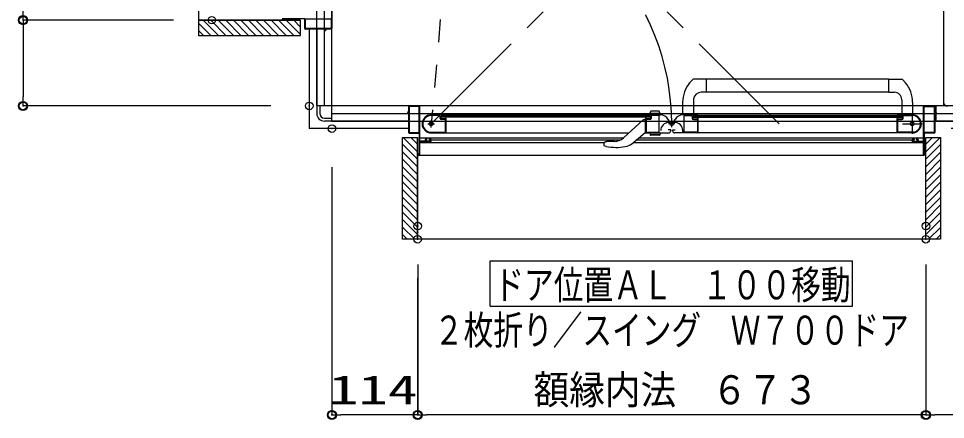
# Model space of a CAD drawing. Units: millimetres on the paper. Extents: x -305 to 305, y -152 to 152.
# Drawn here: x -58.2 to 3.2, y 4.3 to 30.9 of the extents above; entities that cross this region are included whole.
import ezdxf
from ezdxf.enums import TextEntityAlignment as Align

# ---------------------------------------------------------------- set-up
doc = ezdxf.new("R2010")
doc.units = ezdxf.units.MM
doc.header["$PDMODE"] = 32
doc.header["$PDSIZE"] = 0.5
doc.linetypes.add('USER1', pattern=[12, 7.5, -1.5, 1.5, -1.5])
doc.linetypes.add('USER2', pattern=[15, 7.5, -1.5, 1.5, -1.5, 1.5, -1.5])
for name, color, linetype, lineweight in [('0-0_0', 7, 'Continuous', 25), ('0-1_VIEW0001', 7, 'Continuous', 25), ('0-2_DEFPOINTS', 7, 'Continuous', 25)]:
    doc.layers.add(name, color=color, linetype=linetype, lineweight=lineweight)
doc.styles.add('ＭＳ ゴシック', font='')
doc.styles.get('ＭＳ ゴシック').set_extended_font_data('MS Gothic')

# ---------------------------------------------------------------- blocks, each defined once
blk = doc.blocks.new('_ORIGIN')
at = {"layer": '0-0_0'}
blk.add_line((0, 0), (-1, 0), dxfattribs=at)
blk.add_circle((0, 0), 0.5, dxfattribs=at)

msp = doc.modelspace()

# ---------------------------------------------------------------- linework, layer by layer
at = {"layer": '0-1_VIEW0001'}
for p, q in [((-37.434, 24.073), (-37.434, 81.073)), ((-38.434, 25.073), (-38.434, 80.073)), ((-37.934, 25.073), (-37.934, 80.073)), ((3.066, 80.073), (3.066, 25.073)), ((3.066, 79.823), (3.066, 25.322)), ((-46.259, 70.347), (-46.259, 29.748)), ((-37.434, 50.798), (-37.434, 30.198)), ((-47.923, 30.754), (-57.881, 30.754)), ((-47.923, 30.754), (-57.881, 30.754)), ((-46.259, 30.748), (-39.509, 30.748)), ((-45.949, 30.748), (-44.949, 29.748)), ((-45.454, 30.748), (-44.454, 29.748)), ((-44.959, 30.748), (-43.959, 29.748)), ((-44.459, 30.748), (-43.459, 29.748)), ((-43.959, 30.748), (-42.959, 29.748)), ((-43.459, 30.748), (-42.459, 29.748)), ((-42.959, 30.748), (-41.959, 29.748)), ((-42.459, 30.748), (-41.459, 29.748)), ((-41.959, 30.748), (-40.959, 29.748)), ((-41.459, 30.748), (-40.459, 29.748)), ((-40.959, 30.748), (-39.959, 29.748)), ((-40.684, 30.763), (-40.684, 30.883)), ((-40.634, 30.833), (-40.634, 30.763)), ((-39.249, 30.848), (-40.619, 30.848)), ((-40.459, 30.748), (-39.509, 29.798)), ((-39.959, 30.748), (-39.509, 30.298)), ((-39.234, 30.198), (-39.234, 30.833)), ((-39.189, 30.208), (-39.189, 30.833)), ((-39.174, 30.848), (-37.494, 30.848)), ((-37.479, 30.833), (-37.479, 30.208)), ((-57.881, 30.154), (-57.881, 25.674)), ((-46.259, 30.563), (-45.444, 29.748)), ((-37.889, 30.148), (-39.184, 30.148)), ((-37.494, 30.193), (-39.174, 30.193)), ((-38.434, 30.148), (-38.434, 25.073)), ((-37.874, 30.083), (-37.874, 30.133)), ((-37.844, 30.073), (-37.864, 30.073)), ((-37.834, 30.133), (-37.834, 30.083)), ((-37.484, 30.148), (-37.819, 30.148)), ((-46.259, 30.068), (-45.939, 29.748)), ((-13.746, 26.613), (-13.563, 26.811)), ((-0.56, 26.838), (-13.495, 26.838)), ((-12.633, 25.983), (-12.633, 26.838)), ((-0.56, 25.983), (-0.56, 26.838)), ((-0.56, 26.838), (0.301, 26.838)), ((0.554, 26.612), (0.37, 26.811)), ((-12.633, 25.983), (-12.988, 25.983)), ((-0.56, 25.988), (-12.633, 25.988)), ((-0.56, 25.983), (-0.205, 25.983)), ((-14.209, 25.316), (-14.212, 24.498)), ((-13.484, 25.552), (-13.483, 24.498)), ((0.295, 25.483), (0.295, 24.488)), ((1.016, 25.316), (1.019, 24.498)), ((-41.474, 25.074), (-57.881, 25.074)), ((42.016, 25.073), (-38.434, 25.073)), ((-38.034, 25.073), (-38.434, 25.073)), ((-38.434, 25.073), (-38.434, 24.573)), ((-38.234, 25.073), (-38.234, 24.573)), ((-37.434, 24.573), (42.566, 24.573)), ((-32.434, 24.663), (-32.434, 24.643)), ((-32.374, 24.673), (-32.424, 24.673)), ((-32.424, 24.633), (-32.374, 24.633)), ((-32.359, 25.023), (-32.359, 24.688)), ((-32.359, 24.618), (-32.359, 23.323)), ((-32.314, 25.013), (-32.314, 23.333)), ((-14.21, 25.073), (-32.309, 25.073)), ((-31.674, 25.028), (-32.299, 25.028)), ((-31.659, 23.333), (-31.659, 25.013)), ((-31.609, 22.753), (-31.609, 25.048)), ((-16.385, 24.488), (-16.333, 24.683)), ((-16.358, 24.588), (-15.711, 24.588)), ((-15.809, 24.738), (-16.26, 24.738)), ((-15.685, 24.488), (-15.737, 24.683)), ((0.291, 25.073), (-13.484, 25.073)), ((2.443, 25.073), (1.017, 25.073)), ((1.741, 22.753), (1.741, 25.048)), ((1.791, 23.333), (1.791, 25.013)), ((1.806, 25.028), (2.431, 25.028)), ((2.446, 25.013), (2.446, 23.333)), ((2.491, 25.023), (2.491, 24.688)), ((2.491, 24.618), (2.491, 23.323)), ((2.506, 24.673), (2.556, 24.673)), ((2.556, 24.633), (2.506, 24.633)), ((2.566, 24.073), (2.566, 25.073)), ((2.566, 24.663), (2.566, 24.643)), ((-37.934, 24.273), (-37.434, 24.273)), ((-37.434, 24.073), (-37.934, 24.073)), ((-37.434, 24.073), (-37.434, 24.473)), ((-37.434, 24.073), (42.566, 24.073)), ((-32.359, 24.073), (-37.434, 24.073)), ((-29.874, 24.488), (-30.859, 24.488)), ((-30.329, 24.443), (-30.859, 24.443)), ((-30.254, 24.253), (-30.254, 24.368)), ((-30.209, 24.273), (-30.209, 24.398)), ((-16.359, 24.423), (-30.184, 24.423)), ((-30.184, 24.323), (-30.184, 24.423)), ((-16.359, 24.323), (-30.184, 24.323)), ((-29.919, 24.178), (-30.179, 24.178)), ((-29.934, 24.223), (-30.159, 24.223)), ((-29.909, 23.348), (-29.909, 24.168)), ((-29.888, 24.263), (-29.894, 24.263)), ((-29.88, 24.425), (-29.866, 24.434)), ((-29.866, 24.252), (-29.88, 24.261)), ((-16.684, 24.473), (-29.859, 24.473)), ((-29.859, 24.447), (-29.859, 24.473)), ((-29.859, 23.298), (-29.859, 24.24)), ((-16.846, 24.134), (-18.134, 22.956)), ((-16.684, 24.163), (-16.775, 24.163)), ((-16.684, 24.473), (-16.684, 24.447)), ((-16.684, 24.24), (-16.684, 23.298)), ((-16.677, 24.434), (-16.663, 24.425)), ((-16.663, 24.261), (-16.677, 24.252)), ((-16.669, 24.488), (-15.683, 24.488)), ((-16.649, 24.263), (-16.655, 24.263)), ((-16.634, 24.163), (-16.634, 23.348)), ((-16.369, 24.178), (-16.619, 24.178)), ((-16.384, 24.223), (-16.609, 24.223)), ((-16.359, 24.423), (-16.359, 24.323)), ((-16.334, 24.398), (-16.334, 24.273)), ((-16.294, 24.368), (-16.294, 24.253)), ((-15.769, 24.443), (-16.219, 24.443)), ((-15.754, 23.348), (-15.754, 24.428)), ((-15.088, 24.058), (-15.163, 24.188)), ((-14.744, 23.982), (-15.124, 23.982)), ((-14.78, 24.058), (-14.705, 24.188)), ((-13.199, 24.488), (-14.185, 24.488)), ((-14.114, 23.348), (-14.114, 24.428)), ((-14.099, 24.443), (-13.649, 24.443)), ((-13.574, 24.368), (-13.574, 24.253)), ((-13.534, 24.398), (-13.534, 24.273)), ((-13.509, 24.423), (-13.509, 24.323)), ((-13.509, 24.423), (0.316, 24.423)), ((-13.509, 24.323), (0.316, 24.323)), ((-13.499, 24.178), (-13.249, 24.178)), ((-13.484, 24.223), (-13.259, 24.223)), ((-13.234, 24.163), (-13.234, 23.348)), ((-13.219, 24.263), (-13.213, 24.263)), ((-13.191, 24.434), (-13.205, 24.425)), ((-13.205, 24.261), (-13.191, 24.252)), ((-13.184, 24.473), (-0.009, 24.473)), ((-13.184, 24.473), (-13.184, 24.447)), ((-13.184, 23.288), (-13.184, 24.24)), ((-0.009, 24.447), (-0.009, 24.473)), ((-0.009, 23.298), (-0.009, 24.24)), ((0.012, 24.425), (-0.002, 24.434)), ((-0.002, 24.252), (0.012, 24.261)), ((0.006, 24.488), (0.991, 24.488)), ((0.02, 24.263), (0.026, 24.263)), ((0.041, 23.348), (0.041, 24.168)), ((0.051, 24.178), (0.311, 24.178)), ((0.066, 24.223), (0.291, 24.223)), ((0.316, 24.323), (0.316, 24.423)), ((0.341, 24.273), (0.341, 24.398)), ((0.386, 24.253), (0.386, 24.368)), ((0.461, 24.443), (0.991, 24.443)), ((42.566, 24.073), (2.491, 24.073)), ((-30.933, 23.338), (-29.919, 23.338)), ((-16.624, 23.338), (-15.764, 23.338)), ((-15.019, 23.493), (-15.169, 23.493)), ((-14.994, 23.438), (-14.994, 23.468)), ((-14.874, 23.438), (-14.874, 23.468)), ((-14.849, 23.493), (-14.699, 23.493)), ((-14.204, 23.362), (-14.204, 23.442)), ((-13.244, 23.338), (-14.104, 23.338)), ((1.065, 23.338), (0.051, 23.338)), ((-31.759, 22.048), (-32.709, 22.998)), ((-32.309, 23.273), (-31.674, 23.273)), ((-32.299, 23.318), (-31.674, 23.318)), ((-31.759, 22.548), (-32.209, 22.998)), ((-31.759, 16.248), (-31.759, 22.998)), ((-31.659, 23.258), (-31.659, 21.888)), ((-31.609, 22.967), (-18.122, 22.967)), ((-31.274, 22.738), (-31.594, 22.738)), ((-31.259, 22.838), (-31.259, 22.753)), ((-31.214, 22.753), (-31.214, 22.823)), ((-31.154, 22.888), (-31.209, 22.888)), ((-31.199, 22.838), (-31.154, 22.838)), ((-30.929, 22.738), (-31.199, 22.738)), ((-31.139, 22.853), (-31.139, 22.873)), ((-30.989, 22.873), (-30.989, 22.853)), ((-30.909, 22.888), (-30.974, 22.888)), ((-30.974, 22.838), (-30.929, 22.838)), ((-30.914, 22.823), (-30.914, 22.753)), ((-30.859, 23.288), (-17.771, 23.288)), ((-30.859, 22.738), (-30.859, 22.838)), ((-30.859, 22.827), (-18.319, 22.827)), ((-18.718, 22.729), (-19.237, 22.729)), ((-17.579, 22.575), (-16.684, 23.313)), ((-17.274, 22.827), (0.991, 22.827)), ((-17.104, 22.967), (1.741, 22.967)), ((-16.714, 23.288), (-15.144, 23.288)), ((-16.385, 23.288), (-16.351, 23.164)), ((-16.358, 23.188), (-15.711, 23.188)), ((-15.752, 23.138), (-16.318, 23.138)), ((-13.153, 23.288), (-14.724, 23.288)), ((0.991, 23.288), (-13.184, 23.288)), ((0.991, 22.738), (0.991, 22.838)), ((1.041, 22.888), (1.106, 22.888)), ((1.046, 22.823), (1.046, 22.753)), ((1.106, 22.838), (1.061, 22.838)), ((1.061, 22.738), (1.331, 22.738)), ((1.121, 22.873), (1.121, 22.853)), ((1.271, 22.853), (1.271, 22.873)), ((1.286, 22.888), (1.341, 22.888)), ((1.331, 22.838), (1.286, 22.838)), ((1.346, 22.753), (1.346, 22.823)), ((1.391, 22.838), (1.391, 22.753)), ((1.406, 22.738), (1.726, 22.738)), ((1.791, 23.258), (1.791, 21.888)), ((2.431, 23.318), (1.806, 23.318)), ((2.441, 23.273), (1.806, 23.273)), ((1.891, 22.548), (2.341, 22.998)), ((1.891, 22.048), (2.841, 22.998)), ((1.891, 22.998), (2.891, 22.998)), ((1.891, 16.248), (1.891, 22.998)), ((2.891, 16.248), (2.891, 22.998)), ((-31.759, 21.548), (-32.759, 22.548)), ((-31.609, 21.838), (-31.609, 22.673)), ((-31.609, 22.65), (-19.434, 22.65)), ((-31.594, 22.688), (-30.909, 22.688)), ((-19.434, 22.591), (-19.434, 22.509)), ((-19.421, 22.467), (-19.421, 22.467)), ((-19.421, 22.467), (-19.386, 22.439)), ((-19.399, 22.668), (-19.401, 22.666)), ((-19.271, 22.395), (-19.386, 22.439)), ((-17.489, 22.65), (1.741, 22.65)), ((1.726, 22.688), (1.041, 22.688)), ((1.741, 21.838), (1.741, 22.673)), ((1.891, 21.548), (2.891, 22.548)), ((-31.759, 21.048), (-32.759, 22.048)), ((-31.759, 20.548), (-32.759, 21.548)), ((-31.674, 21.873), (-31.744, 21.873)), ((-31.744, 21.823), (-31.624, 21.823)), ((-31.609, 21.823), (1.741, 21.823)), ((1.876, 21.823), (1.756, 21.823)), ((1.806, 21.873), (1.876, 21.873)), ((1.891, 21.048), (2.891, 22.048)), ((1.891, 20.548), (2.891, 21.548)), ((-37.434, 21.033), (-37.434, 4.625)), ((-31.759, 20.048), (-32.759, 21.048)), ((1.891, 20.048), (2.891, 21.048)), ((-31.759, 19.548), (-32.759, 20.548)), ((1.891, 19.548), (2.891, 20.548)), ((-31.759, 19.048), (-32.759, 20.048)), ((1.891, 19.048), (2.891, 20.048)), ((-31.759, 18.548), (-32.759, 19.548)), ((-31.759, 18.048), (-32.759, 19.048)), ((1.891, 18.548), (2.891, 19.548)), ((1.891, 18.048), (2.891, 19.048)), ((-31.759, 17.548), (-32.759, 18.548)), ((1.891, 17.548), (2.891, 18.548)), ((-31.759, 17.053), (-32.759, 18.053)), ((1.891, 17.053), (2.891, 18.053)), ((-31.759, 16.558), (-32.759, 17.558)), ((1.891, 16.558), (2.891, 17.558)), ((-31.944, 16.248), (-32.759, 17.063)), ((2.076, 16.248), (2.891, 17.063)), ((-32.439, 16.248), (-32.759, 16.568)), ((2.84, 16.248), (-32.759, 16.248)), ((2.571, 16.248), (2.891, 16.568)), ((-26.96, 11.817), (-26.96, 14.817)), ((-26.96, 14.817), (-2.96, 14.817)), ((-2.96, 11.817), (-2.96, 14.817)), ((-31.754, 14.584), (-31.754, 4.625)), ((1.896, 14.584), (1.896, 4.625)), ((-31.759, 13.708), (-31.759, 4.625)), ((1.891, 13.708), (1.891, 4.625)), ((-26.96, 11.817), (-2.96, 11.817)), ((-32.354, 4.625), (-36.834, 4.625)), ((1.291, 4.625), (-31.159, 4.625)), ((41.966, 4.625), (2.496, 4.625))]:
    msp.add_line(p, q, dxfattribs=at)
at = {"layer": '0-1_VIEW0001', "linetype": 'USER2'}
for p, q in [((-29.471, 39.752), (-30.859, 23.888)), ((-30.859, 23.888), (-20.099, 34.648)), ((-7.812, 23.888), (-18.573, 34.648)), ((-38.934, 30.148), (-38.934, 23.573)), ((-32.359, 23.573), (-38.934, 23.573)), ((44.066, 23.573), (2.491, 23.573))]:
    msp.add_line(p, q, dxfattribs=at)
at = {"layer": '0-1_VIEW0001', "color": 160}
for p, q in [((-39.509, 30.748), (-46.259, 30.748)), ((-31.759, 22.998), (-31.759, 16.248))]:
    msp.add_line(p, q, dxfattribs=at)
at = {"layer": '0-1_VIEW0001', "linetype": 'USER1'}
for p, q in [((-30.859, 23.658), (-30.859, 24.118)), ((-14.934, 23.676), (-14.934, 24.067)), ((0.991, 24.538), (0.991, 23.238)), ((-31.089, 23.888), (-30.629, 23.888)), ((-14.721, 23.888), (-15.146, 23.888)), ((0.341, 23.888), (1.641, 23.888))]:
    msp.add_line(p, q, dxfattribs=at)
at = {"layer": '0-1_VIEW0001'}
for points in [[(-46.259, 29.748), (-39.509, 29.748), (-39.509, 30.749)], [(-32.759, 16.248), (-32.759, 22.998), (-31.759, 22.998)], [(-19.398, 22.668), (-19.397, 22.669), (-19.396, 22.67), (-19.395, 22.67), (-19.394, 22.671), (-19.393, 22.672), (-19.392, 22.673), (-19.39, 22.675), (-19.389, 22.676), (-19.387, 22.677), (-19.386, 22.678), (-19.385, 22.679), (-19.383, 22.68), (-19.382, 22.681), (-19.38, 22.682), (-19.379, 22.683), (-19.377, 22.684), (-19.376, 22.685), (-19.374, 22.686), (-19.373, 22.687), (-19.37, 22.689), (-19.366, 22.691), (-19.363, 22.693), (-19.36, 22.695), (-19.357, 22.697), (-19.353, 22.699), (-19.349, 22.701), (-19.346, 22.703), (-19.342, 22.705), (-19.338, 22.707), (-19.334, 22.708), (-19.331, 22.71), (-19.327, 22.712), (-19.323, 22.713), (-19.319, 22.714), (-19.315, 22.716), (-19.311, 22.717), (-19.307, 22.719), (-19.303, 22.72), (-19.298, 22.721)], [(-19.298, 22.721), (-19.294, 22.722), (-19.29, 22.723), (-19.286, 22.724), (-19.282, 22.725), (-19.277, 22.726), (-19.273, 22.726), (-19.269, 22.727), (-19.264, 22.727), (-19.26, 22.728), (-19.255, 22.728), (-19.253, 22.729), (-19.251, 22.729), (-19.249, 22.729), (-19.247, 22.729), (-19.245, 22.729), (-19.243, 22.729), (-19.241, 22.729), (-19.238, 22.729), (-19.236, 22.729), (-19.234, 22.729)], [(-16.385, 23.288), (-15.685, 23.288), (-15.718, 23.164)], [(-19.434, 22.509), (-19.434, 22.507), (-19.434, 22.505), (-19.433, 22.503), (-19.433, 22.5), (-19.433, 22.498), (-19.432, 22.496), (-19.432, 22.494), (-19.432, 22.491), (-19.431, 22.489), (-19.431, 22.487), (-19.43, 22.485), (-19.429, 22.483), (-19.429, 22.48), (-19.428, 22.478), (-19.427, 22.476), (-19.426, 22.474), (-19.425, 22.472), (-19.424, 22.47), (-19.422, 22.468), (-19.421, 22.467)]]:
    msp.add_lwpolyline(points, dxfattribs=at)
for centre, radius in [((-30.859, 23.888), 0.125), ((-14.934, 23.888), 0.113), ((0.991, 23.888), 0.125)]:
    msp.add_circle(centre, radius, dxfattribs=at)
at = {"layer": '0-1_VIEW0001', "linetype": 'USER2'}
msp.add_arc((-30.859, 23.888), 15.925, 0, 85, dxfattribs=at)
at = {"layer": '0-1_VIEW0001'}
for centre, radius, start, end in [((-40.669, 30.763), 0.015, 180, 270), ((-40.649, 30.763), 0.015, 270, 0), ((-40.619, 30.833), 0.015, 90, 180), ((-39.249, 30.833), 0.015, 0, 90), ((-39.174, 30.833), 0.015, 90, 180), ((-37.494, 30.833), 0.015, 0, 90), ((-39.184, 30.198), 0.05, 180, 270), ((-39.174, 30.208), 0.015, 180, 270), ((-37.889, 30.133), 0.015, 0, 90), ((-37.864, 30.083), 0.01, 180, 270), ((-37.844, 30.083), 0.01, 270, 0), ((-37.819, 30.133), 0.015, 90, 180), ((-37.494, 30.208), 0.015, 270, 0), ((-37.484, 30.198), 0.05, 270, 0), ((-12.139, 25.308), 2.07, 140.94186, 179.8), ((-13.494, 26.738), 0.1, 90, 133.47243), ((0.301, 26.738), 0.1, 46.52757, 90), ((-1.054, 25.308), 2.07, 0.2, 39.02418), ((-12.988, 25.483), 0.5, 90, 172.04438), ((-0.205, 25.483), 0.5, 0, 90), ((3.316, 25.322), 0.25, 180, 270), ((-37.934, 24.573), 0.5, 180, 270), ((-37.934, 24.573), 0.3, 180, 270), ((-32.424, 24.663), 0.01, 90, 180), ((-32.424, 24.643), 0.01, 180, 270), ((-32.374, 24.688), 0.015, 270, 0), ((-32.374, 24.618), 0.015, 0, 90), ((-32.309, 25.023), 0.05, 90, 180), ((-32.299, 25.013), 0.015, 90, 180), ((-31.674, 25.013), 0.015, 0, 90), ((-31.634, 25.048), 0.025, 0, 90), ((-16.26, 24.663), 0.075, 90, 165), ((-15.809, 24.663), 0.075, 15, 90), ((1.766, 25.048), 0.025, 90, 180), ((1.806, 25.013), 0.015, 90, 180), ((2.431, 25.013), 0.015, 0, 90), ((2.441, 25.023), 0.05, 0, 90), ((2.506, 24.688), 0.015, 180, 270), ((2.506, 24.618), 0.015, 90, 180), ((2.556, 24.663), 0.01, 0, 90), ((2.556, 24.643), 0.01, 270, 0), ((-30.859, 23.888), 0.6, 90, 270), ((-30.859, 23.888), 0.555, 90, 262.23293), ((-30.329, 24.368), 0.075, 0, 90), ((-30.179, 24.253), 0.075, 180, 270), ((-30.184, 24.398), 0.025, 90, 180), ((-30.159, 24.273), 0.05, 180, 270), ((-29.934, 24.248), 0.025, 270, 0), ((-29.919, 24.168), 0.01, 0, 90), ((-29.894, 24.248), 0.015, 90, 180), ((-29.888, 24.438), 0.015, 270, 300.96376), ((-29.888, 24.248), 0.015, 59.03624, 90), ((-29.874, 24.473), 0.015, 0, 90), ((-29.874, 24.447), 0.015, 300.96376, 0), ((-29.874, 24.24), 0.015, 0, 59.03624), ((-16.775, 24.063), 0.1, 90, 132.43623), ((-16.669, 24.473), 0.015, 90, 180), ((-16.669, 24.447), 0.015, 180, 239.03624), ((-16.669, 24.24), 0.015, 120.96376, 180), ((-16.655, 24.438), 0.015, 239.03624, 270), ((-16.655, 24.248), 0.015, 90, 120.96376), ((-16.649, 24.248), 0.015, 0, 90), ((-16.609, 24.248), 0.025, 180, 270), ((-16.619, 24.163), 0.015, 90, 180), ((-16.384, 24.273), 0.05, 270, 0), ((-16.369, 24.253), 0.075, 270, 0), ((-16.359, 24.398), 0.025, 0, 90), ((-16.219, 24.368), 0.075, 90, 180), ((-15.769, 24.428), 0.015, 0, 90), ((-15.683, 23.888), 0.6, 30, 90), ((-15.124, 23.442), 0.54, 90, 180), ((-14.744, 23.442), 0.54, 0, 90), ((-14.185, 23.888), 0.6, 90, 150), ((-14.099, 24.428), 0.015, 90, 180), ((-13.649, 24.368), 0.075, 0, 90), ((-13.499, 24.253), 0.075, 180, 270), ((-13.509, 24.398), 0.025, 90, 180), ((-13.484, 24.273), 0.05, 180, 270), ((-13.259, 24.248), 0.025, 270, 0), ((-13.249, 24.163), 0.015, 0, 90), ((-13.219, 24.248), 0.015, 90, 180), ((-13.213, 24.438), 0.015, 270, 300.96376), ((-13.213, 24.248), 0.015, 59.03624, 90), ((-13.199, 24.473), 0.015, 0, 90), ((-13.199, 24.447), 0.015, 300.96376, 0), ((-13.199, 24.24), 0.015, 0, 59.03624), ((0.006, 24.473), 0.015, 90, 180), ((0.006, 24.447), 0.015, 180, 239.03624), ((0.006, 24.24), 0.015, 120.96376, 180), ((0.02, 24.438), 0.015, 239.03624, 270), ((0.02, 24.248), 0.015, 90, 120.96376), ((0.026, 24.248), 0.015, 0, 90), ((0.066, 24.248), 0.025, 180, 270), ((0.051, 24.168), 0.01, 90, 180), ((0.291, 24.273), 0.05, 270, 0), ((0.311, 24.253), 0.075, 270, 0), ((0.316, 24.398), 0.025, 0, 90), ((0.461, 24.368), 0.075, 90, 180), ((0.991, 23.888), 0.6, 270, 90), ((0.991, 23.888), 0.555, 277.76707, 90), ((-32.309, 23.323), 0.05, 180, 270), ((-32.299, 23.333), 0.015, 180, 270), ((-31.674, 23.333), 0.015, 270, 0), ((-30.933, 23.348), 0.01, 262.23293, 270), ((-29.919, 23.348), 0.01, 270, 0), ((-16.624, 23.348), 0.01, 180, 270), ((-15.764, 23.348), 0.01, 270, 0), ((-15.144, 23.438), 0.15, 270, 0), ((-15.019, 23.468), 0.025, 0, 90), ((-14.849, 23.468), 0.025, 90, 180), ((-14.724, 23.438), 0.15, 180, 270), ((-14.104, 23.348), 0.01, 180, 270), ((-13.244, 23.348), 0.01, 270, 0), ((0.051, 23.348), 0.01, 180, 270), ((1.065, 23.348), 0.01, 270, 277.76707), ((1.806, 23.333), 0.015, 180, 270), ((2.431, 23.333), 0.015, 270, 0), ((2.441, 23.323), 0.05, 270, 0), ((-31.674, 23.258), 0.015, 0, 90), ((-31.594, 22.753), 0.015, 180, 270), ((-31.274, 22.753), 0.015, 270, 0), ((-31.209, 22.838), 0.05, 90, 180), ((-31.199, 22.823), 0.015, 90, 180), ((-31.199, 22.753), 0.015, 180, 270), ((-31.154, 22.873), 0.015, 0, 90), ((-31.154, 22.853), 0.015, 270, 0), ((-30.974, 22.873), 0.015, 90, 180), ((-30.974, 22.853), 0.015, 180, 270), ((-30.929, 22.823), 0.015, 0, 90), ((-30.929, 22.753), 0.015, 270, 0), ((-30.909, 22.838), 0.05, 0, 90), ((-30.909, 22.738), 0.05, 270, 0), ((-30.759, 23.303), 0.015, 270, 272.69354), ((-29.869, 23.298), 0.01, 270, 0), ((-18.718, 23.594), 0.865, 270, 312.43623), ((-16.674, 23.298), 0.01, 180, 270), ((-16.318, 23.173), 0.035, 195, 270), ((-15.752, 23.173), 0.035, 270, 345), ((-13.194, 23.298), 0.01, 270, 0), ((0.001, 23.298), 0.01, 180, 270), ((1.041, 22.838), 0.05, 90, 180), ((1.041, 22.738), 0.05, 180, 270), ((1.061, 22.823), 0.015, 90, 180), ((1.061, 22.753), 0.015, 180, 270), ((1.106, 22.873), 0.015, 0, 90), ((1.106, 22.853), 0.015, 270, 0), ((1.286, 22.873), 0.015, 90, 180), ((1.286, 22.853), 0.015, 180, 270), ((1.331, 22.823), 0.015, 0, 90), ((1.331, 22.753), 0.015, 270, 0), ((1.341, 22.838), 0.05, 0, 90), ((1.406, 22.753), 0.015, 180, 270), ((1.726, 22.753), 0.015, 270, 0), ((1.806, 23.258), 0.015, 90, 180), ((-31.594, 22.673), 0.015, 90, 180), ((-19.334, 22.591), 0.1, 131.81032, 180), ((-18.599, 26.003), 3.67, 259.4547, 279.28844), ((-18.152, 23.269), 0.9, 279.28844, 309.5), ((1.726, 22.673), 0.015, 0, 90), ((-31.744, 21.858), 0.015, 90, 180), ((-31.744, 21.838), 0.015, 180, 270), ((-31.674, 21.888), 0.015, 270, 0), ((-31.624, 21.838), 0.015, 270, 0), ((1.756, 21.838), 0.015, 180, 270), ((1.806, 21.888), 0.015, 180, 270), ((1.876, 21.858), 0.015, 0, 90), ((1.876, 21.838), 0.015, 270, 0)]:
    msp.add_arc(centre, radius, start, end, dxfattribs=at)
at = {"layer": '0-2_DEFPOINTS'}
for p in [(-57.881, 30.754), (-45.383, 30.754), (-57.881, 25.074), (-38.934, 25.074), (-37.434, 23.573), (-31.754, 17.124), (1.896, 17.124), (-31.759, 16.248), (1.891, 16.248), (-37.434, 4.625), (-31.759, 4.625), (1.896, 4.625)]:
    msp.add_point(p, dxfattribs=at)

# ---------------------------------------------------------------- block references
at = {"layer": '0-1_VIEW0001', "xscale": 0.6, "yscale": 0.6}
for p, rotation in [((-57.881, 30.754), 270), ((-57.881, 30.754), 90), ((-57.881, 25.074), 270), ((-37.434, 4.625), 180), ((-31.759, 4.625), 180), ((1.896, 4.625), 180)]:
    msp.add_blockref('_ORIGIN', p, dxfattribs=dict(at, rotation=rotation))
for p in [(-31.754, 4.625), (1.891, 4.625)]:
    msp.add_blockref('_ORIGIN', p, dxfattribs=at)

# ---------------------------------------------------------------- texts
at = {"layer": '0-1_VIEW0001', "style": 'ＭＳ ゴシック'}
for s, width, p in [('ドア位置ＡＬ\u3000１００移動', 0.75, (-26.674, 11.698)), ('２枚折り／スイング\u3000Ｗ７００ドア', 0.75, (-30.674, 8.7)), ('額縁内法\u3000６７３', 0.9, (-24.075, 4.755)), ('114', 1.5, (-37.64, 4.755))]:
    msp.add_text(s, height=1.921, dxfattribs=dict(at, width=width)).set_placement(p, align=Align.BOTTOM_LEFT)

doc.saveas('drawing.dxf')
